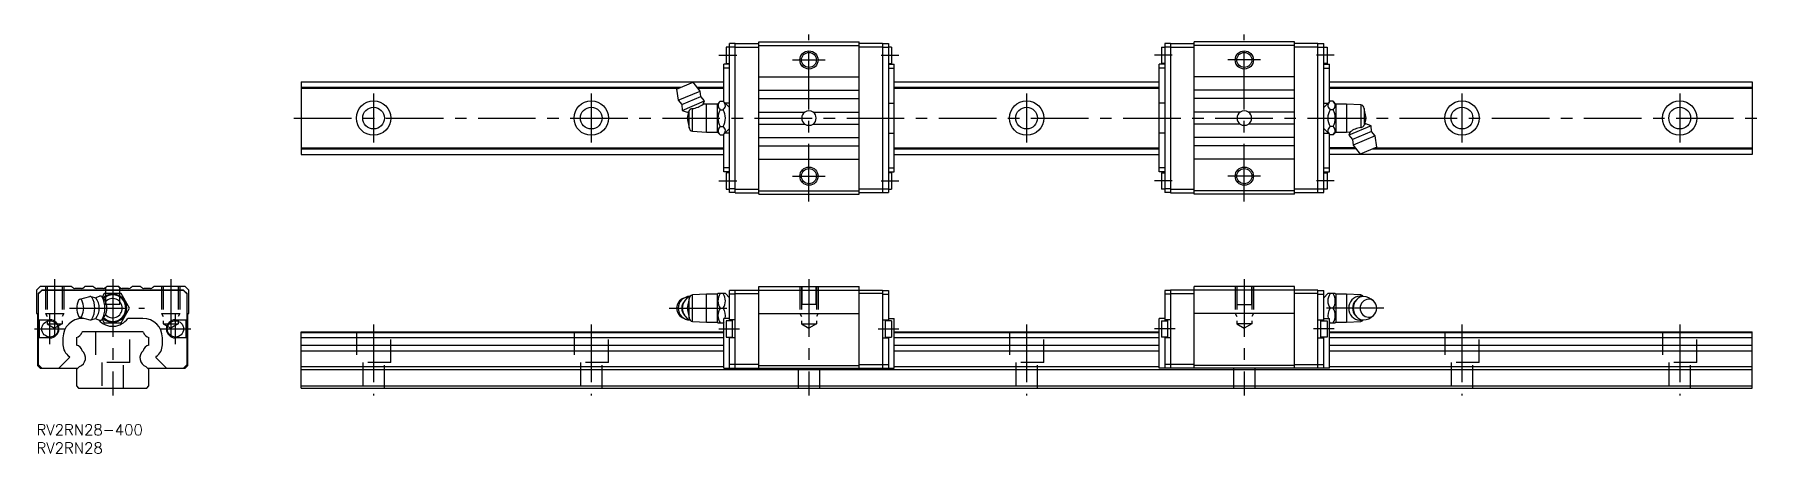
# Model space of a CAD drawing. Extents: x -1 to 475, y -8 to 107.
import ezdxf

# ---------------------------------------------------------------- set-up
doc = ezdxf.new("R2010")
doc.units = 0
doc.header["$LTSCALE"] = 0.5
doc.linetypes.add('CENTER', pattern=[50.8, 31.75, -6.35, 6.35, -6.35])
doc.linetypes.add('DASHED', pattern=[19.05, 12.7, -6.35])
for name, color, linetype in [('MSM_CENTER', 1, 'CENTER'), ('MSM_CONTINUOUS', 7, 'CONTINUOUS'), ('MSM_DASHED', 4, 'DASHED'), ('MSM_NARROW', 5, 'CONTINUOUS'), ('MSM_PART_NUMBER', 7, 'CONTINUOUS')]:
    doc.layers.add(name, color=color, linetype=linetype)
doc.styles.get("Standard").update_dxf_attribs({"font": 'txt.shx', "height": 2, "bigfont": 'bigfont.shx'})

# ---------------------------------------------------------------- blocks, each defined once
blk = doc.blocks.new('*U54')
at = {"layer": 'MSM_PART_NUMBER'}
blk.add_text('RV2RN28-400', height=3, dxfattribs=at).set_placement((0, -3))
blk = doc.blocks.new('*U55')
at = {"layer": 'MSM_PART_NUMBER'}
blk.add_text('RV2RN28', height=3, dxfattribs=at).set_placement((0, -8))

msp = doc.modelspace()

# ---------------------------------------------------------------- linework, layer by layer
at = {"layer": 'MSM_CENTER'}
for p, q in [((212.91, 61.35), (212.91, 107.35)), ((332.91, 61.35), (332.91, 107.35)), ((188.11, 101.65), (193.01, 101.65)), ((208.41, 100.35), (217.41, 100.35)), ((232.81, 101.65), (237.71, 101.65)), ((313.01, 101.65), (308.11, 101.65)), ((337.41, 100.35), (328.41, 100.35)), ((357.71, 101.65), (352.81, 101.65)), ((92.91, 91.1), (92.91, 77.6)), ((152.91, 91.1), (152.91, 77.6)), ((272.91, 91.1), (272.91, 77.6)), ((392.91, 91.1), (392.91, 77.6)), ((452.91, 91.1), (452.91, 77.6)), ((70.91, 84.35), (474.91, 84.35)), ((188.11, 67.05), (193.01, 67.05)), ((208.41, 68.35), (217.41, 68.35)), ((232.81, 67.05), (237.71, 67.05)), ((313.01, 67.05), (308.11, 67.05)), ((337.41, 68.35), (328.41, 68.35)), ((357.71, 67.05), (352.81, 67.05)), ((5, 40), (5, 24.5)), ((21, 40), (21, 8)), ((37, 40), (37, 24.5)), ((212.91, 40), (212.91, 8)), ((332.91, 40), (332.91, 8)), ((3.7, 22.05), (3.7, 30.55)), ((9.14, 32), (29.77, 32)), ((38.3, 22.05), (38.3, 30.55)), ((174.41, 32), (193.01, 32)), ((371.41, 32), (352.81, 32)), ((-0.55, 26.3), (7.95, 26.3)), ((34.05, 26.3), (42.55, 26.3)), ((92.91, 27.5), (92.91, 8)), ((152.91, 27.5), (152.91, 8)), ((188.11, 26.3), (193.81, 26.3)), ((232.01, 26.3), (237.71, 26.3)), ((272.91, 27.5), (272.91, 8)), ((313.81, 26.3), (308.11, 26.3)), ((357.71, 26.3), (352.01, 26.3)), ((392.91, 27.5), (392.91, 8)), ((452.91, 27.5), (452.91, 8))]:
    msp.add_line(p, q, dxfattribs=at)
at = {"layer": 'MSM_CONTINUOUS'}
for p, q in [((191.01, 63.85), (191.01, 104.85)), ((192.61, 104.85), (191.01, 104.85)), ((192.61, 104.9), (199.11, 104.9)), ((192.61, 63.8), (192.61, 104.9)), ((199.11, 63.35), (199.11, 105.35)), ((199.11, 105.35), (226.71, 105.35)), ((226.71, 63.35), (226.71, 105.35)), ((233.21, 104.9), (226.71, 104.9)), ((233.21, 104.9), (233.21, 63.8)), ((233.21, 104.85), (234.81, 104.85)), ((234.81, 104.85), (234.81, 63.85)), ((312.61, 104.85), (311.01, 104.85)), ((311.01, 104.85), (311.01, 63.85)), ((312.61, 104.9), (312.61, 63.8)), ((312.61, 104.9), (319.11, 104.9)), ((319.11, 63.35), (319.11, 105.35)), ((346.71, 105.35), (319.11, 105.35)), ((346.71, 63.35), (346.71, 105.35)), ((353.21, 104.9), (346.71, 104.9)), ((353.21, 63.8), (353.21, 104.9)), ((353.21, 104.85), (354.81, 104.85)), ((354.81, 63.85), (354.81, 104.85)), ((190.11, 103.9), (190.11, 99.4)), ((191.01, 103.9), (190.11, 103.9)), ((192.61, 103.85), (191.01, 103.85)), ((192.61, 103.9), (199.11, 103.9)), ((199.11, 104.35), (226.71, 104.35)), ((233.21, 103.9), (226.71, 103.9)), ((233.21, 103.85), (234.81, 103.85)), ((235.71, 103.9), (234.81, 103.9)), ((235.71, 103.9), (235.71, 99.4)), ((310.11, 103.9), (310.11, 99.4)), ((310.11, 103.9), (311.01, 103.9)), ((312.61, 103.85), (311.01, 103.85)), ((312.61, 103.9), (319.11, 103.9)), ((346.71, 104.35), (319.11, 104.35)), ((353.21, 103.9), (346.71, 103.9)), ((353.21, 103.85), (354.81, 103.85)), ((354.81, 103.9), (355.71, 103.9)), ((355.71, 103.9), (355.71, 99.4)), ((191.01, 99.18), (189.41, 99.18)), ((189.41, 88.82), (189.41, 99.18)), ((191.01, 98.05), (189.41, 98.05)), ((190.11, 99.4), (191.01, 99.4)), ((199.11, 95.7), (226.71, 95.7)), ((234.81, 99.4), (235.71, 99.4)), ((234.81, 99.18), (236.41, 99.18)), ((234.81, 98.05), (236.41, 98.05)), ((236.41, 69.51), (236.41, 99.18)), ((311.01, 99.18), (309.41, 99.18)), ((309.41, 69.51), (309.41, 99.18)), ((311.01, 98.05), (309.41, 98.05)), ((311.01, 99.4), (310.11, 99.4)), ((346.71, 95.7), (319.11, 95.7)), ((355.71, 99.4), (354.81, 99.4)), ((354.81, 99.18), (356.41, 99.18)), ((354.81, 98.05), (356.41, 98.05)), ((356.41, 88.82), (356.41, 99.18)), ((72.91, 94.35), (72.91, 74.35)), ((72.91, 94.35), (189.41, 94.35)), ((72.91, 92.83), (177.63, 92.83)), ((72.91, 92.55), (176.96, 92.55)), ((176.41, 92.31), (181.01, 94.27)), ((176.41, 92.31), (176.88, 89.26)), ((176.88, 89.26), (182.89, 91.8)), ((182.89, 91.8), (181.01, 94.27)), ((182.11, 92.83), (189.41, 92.83)), ((182.32, 92.55), (189.41, 92.55)), ((183.08, 90.26), (182.89, 91.8)), ((199.11, 92), (226.71, 92)), ((236.41, 94.35), (309.41, 94.35)), ((236.41, 92.83), (309.41, 92.83)), ((236.41, 92.55), (309.41, 92.55)), ((346.71, 92), (319.11, 92)), ((356.41, 94.35), (472.91, 94.35)), ((356.41, 92.83), (472.91, 92.83)), ((356.41, 92.55), (472.91, 92.55)), ((472.91, 94.35), (472.91, 74.35)), ((176.88, 89.26), (177.86, 88.04)), ((177.86, 88.04), (183.08, 90.26)), ((177.86, 88.04), (177.98, 86.46)), ((177.98, 86.46), (184.13, 89.07)), ((177.98, 86.46), (179.38, 85.97)), ((179.71, 86.11), (179.31, 84.35)), ((179.38, 85.97), (179.83, 86.16)), ((179.83, 86.16), (179.91, 86.33)), ((179.91, 81.7), (179.91, 86.33)), ((180.79, 80.7), (180.79, 86.94)), ((184.13, 89.07), (183.08, 90.26)), ((184.71, 88.22), (183.71, 88.16)), ((183.72, 88.16), (184.13, 89.07)), ((184.71, 80.47), (184.71, 88.22)), ((187.71, 88.22), (184.71, 88.22)), ((188.45, 88.96), (187.71, 88.22)), ((187.71, 80.47), (187.71, 88.22)), ((188.45, 88.96), (189.27, 88.96)), ((188.45, 86.65), (189.27, 86.65)), ((191.01, 87.22), (189.27, 88.96)), ((191.01, 88.49), (189.74, 88.49)), ((199.11, 89.7), (226.71, 89.7)), ((199.11, 86), (211.78, 86)), ((214.04, 86), (226.71, 86)), ((234.81, 88.49), (236.41, 88.49)), ((311.01, 88.49), (309.41, 88.49)), ((346.71, 89.7), (319.11, 89.7)), ((331.78, 86), (319.11, 86)), ((346.71, 86), (334.04, 86)), ((356.55, 88.96), (354.81, 87.22)), ((354.81, 88.49), (356.08, 88.49)), ((357.37, 88.96), (356.55, 88.96)), ((357.37, 86.65), (356.55, 86.65)), ((358.11, 88.22), (357.37, 88.96)), ((361.11, 88.22), (358.11, 88.22)), ((358.11, 88.22), (358.11, 80.47)), ((365.03, 87.99), (361.11, 88.22)), ((361.11, 88.22), (361.11, 80.47)), ((365.03, 87.99), (365.03, 81.75)), ((366.51, 84.35), (365.91, 87)), ((365.91, 87), (365.91, 82.36)), ((179.31, 84.35), (179.91, 81.7)), ((188.45, 82.04), (189.27, 82.04)), ((189.27, 79.73), (191.01, 81.47)), ((199.11, 82.7), (211.78, 82.7)), ((214.04, 82.7), (226.71, 82.7)), ((331.78, 82.7), (319.11, 82.7)), ((346.71, 82.7), (334.04, 82.7)), ((354.81, 81.47), (356.55, 79.73)), ((357.37, 82.04), (356.55, 82.04)), ((367.84, 82.23), (361.69, 79.62)), ((365.99, 82.53), (365.91, 82.36)), ((366.45, 82.73), (365.99, 82.53)), ((366.11, 82.58), (366.51, 84.35)), ((367.84, 82.23), (366.45, 82.73)), ((367.96, 80.65), (367.84, 82.23)), ((72.91, 76.15), (189.41, 76.15)), ((180.79, 80.7), (184.71, 80.47)), ((184.71, 80.47), (187.71, 80.47)), ((187.71, 80.47), (188.45, 79.73)), ((188.45, 79.73), (189.27, 79.73)), ((189.41, 69.51), (189.41, 79.87)), ((191.01, 80.2), (189.74, 80.2)), ((199.11, 79), (226.71, 79)), ((199.11, 76.7), (226.71, 76.7)), ((234.81, 80.2), (236.41, 80.2)), ((236.41, 76.15), (309.41, 76.15)), ((311.01, 80.2), (309.41, 80.2)), ((346.71, 79), (319.11, 79)), ((346.71, 76.7), (319.11, 76.7)), ((354.81, 80.2), (356.08, 80.2)), ((356.41, 69.51), (356.41, 79.87)), ((363.5, 76.15), (356.41, 76.15)), ((357.37, 79.73), (356.55, 79.73)), ((357.37, 79.73), (358.11, 80.47)), ((358.11, 80.47), (361.11, 80.47)), ((361.11, 80.47), (362.11, 80.53)), ((362.11, 80.54), (361.69, 79.62)), ((361.69, 79.62), (362.74, 78.44)), ((367.96, 80.65), (362.74, 78.44)), ((362.74, 78.44), (362.94, 76.89)), ((368.94, 79.44), (362.94, 76.89)), ((362.94, 76.89), (364.81, 74.43)), ((369.41, 76.38), (364.81, 74.43)), ((368.94, 79.44), (367.96, 80.65)), ((368.86, 76.15), (472.91, 76.15)), ((369.41, 76.38), (368.94, 79.44)), ((72.91, 75.86), (189.41, 75.86)), ((72.91, 74.35), (189.41, 74.35)), ((199.11, 73), (226.71, 73)), ((236.41, 75.86), (309.41, 75.86)), ((236.41, 74.35), (309.41, 74.35)), ((346.71, 73), (319.11, 73)), ((363.72, 75.86), (356.41, 75.86)), ((472.91, 74.35), (356.41, 74.35)), ((368.19, 75.86), (472.91, 75.86)), ((191.01, 70.65), (189.41, 70.65)), ((191.01, 69.51), (189.41, 69.51)), ((190.11, 69.3), (190.11, 64.8)), ((191.01, 69.3), (190.11, 69.3)), ((234.81, 70.65), (236.41, 70.65)), ((234.81, 69.51), (236.41, 69.51)), ((235.71, 69.3), (234.81, 69.3)), ((235.71, 69.3), (235.71, 64.8)), ((311.01, 70.65), (309.41, 70.65)), ((311.01, 69.51), (309.41, 69.51)), ((310.11, 69.3), (310.11, 64.8)), ((310.11, 69.3), (311.01, 69.3)), ((354.81, 70.65), (356.41, 70.65)), ((354.81, 69.51), (356.41, 69.51)), ((354.81, 69.3), (355.71, 69.3)), ((355.71, 69.3), (355.71, 64.8)), ((190.11, 64.8), (191.01, 64.8)), ((192.61, 64.85), (191.01, 64.85)), ((192.61, 63.85), (191.01, 63.85)), ((192.61, 64.8), (199.11, 64.8)), ((192.61, 63.8), (199.11, 63.8)), ((199.11, 64.35), (226.71, 64.35)), ((199.11, 63.35), (226.71, 63.35)), ((233.21, 64.8), (226.71, 64.8)), ((233.21, 63.8), (226.71, 63.8)), ((233.21, 64.85), (234.81, 64.85)), ((233.21, 63.85), (234.81, 63.85)), ((234.81, 64.8), (235.71, 64.8)), ((311.01, 64.8), (310.11, 64.8)), ((312.61, 64.85), (311.01, 64.85)), ((312.61, 63.85), (311.01, 63.85)), ((312.61, 64.8), (319.11, 64.8)), ((312.61, 63.8), (319.11, 63.8)), ((346.71, 64.35), (319.11, 64.35)), ((346.71, 63.35), (319.11, 63.35)), ((353.21, 64.8), (346.71, 64.8)), ((353.21, 63.8), (346.71, 63.8)), ((353.21, 64.85), (354.81, 64.85)), ((353.21, 63.85), (354.81, 63.85)), ((355.71, 64.8), (354.81, 64.8)), ((1, 38), (0, 37)), ((0, 37), (0, 30.5)), ((1.45, 37), (0.45, 36)), ((0.45, 36), (0.45, 16.5)), ((1.5, 36.9), (0.5, 35.9)), ((0.5, 35.9), (0.5, 28.8)), ((9.65, 38), (1, 38)), ((40.55, 37), (1.45, 37)), ((40.5, 36.9), (1.5, 36.9)), ((9.91, 37.74), (9.65, 38)), ((12.39, 37.45), (10.61, 37.45)), ((11.92, 34.48), (14.68, 35.24)), ((13.35, 38), (13.09, 37.74)), ((15.65, 38), (13.35, 38)), ((14.98, 35.24), (16.34, 34.82)), ((15.91, 37.74), (15.65, 38)), ((16.2, 34.86), (17.39, 35.3)), ((18.39, 37.45), (16.61, 37.45)), ((18.06, 35.11), (18.91, 34.01)), ((18.69, 36), (18.13, 35.02)), ((23.31, 36), (18.69, 36)), ((19.35, 38), (19.09, 37.74)), ((22.65, 38), (19.35, 38)), ((22.91, 37.74), (22.65, 38)), ((25.61, 32), (23.31, 36)), ((25.39, 37.45), (23.61, 37.45)), ((26.35, 38), (26.09, 37.74)), ((28.65, 38), (26.35, 38)), ((28.91, 37.74), (28.65, 38)), ((31.39, 37.45), (29.61, 37.45)), ((32.35, 38), (32.09, 37.74)), ((41, 38), (32.35, 38)), ((41.5, 35.9), (40.5, 36.9)), ((41.55, 36), (40.55, 37)), ((42, 37), (41, 38)), ((41.5, 28.8), (41.5, 35.9)), ((41.55, 16.5), (41.55, 36)), ((42, 30.5), (42, 37)), ((179.91, 34.65), (179.31, 32)), ((179.91, 29.35), (179.91, 34.65)), ((184.71, 35.88), (180.79, 35.64)), ((180.79, 28.36), (180.79, 35.64)), ((187.71, 35.88), (184.71, 35.88)), ((184.71, 28.13), (184.71, 35.88)), ((187.83, 36), (187.71, 35.88)), ((187.71, 28.13), (187.71, 35.88)), ((189.89, 36), (187.83, 36)), ((191.01, 34.88), (189.89, 36)), ((192.61, 36.9), (191.01, 36.9)), ((191.01, 28.55), (191.01, 36.9)), ((192.61, 35.9), (191.01, 35.9)), ((192.61, 15.5), (192.61, 37)), ((192.61, 37), (233.21, 37)), ((192.61, 36), (199.11, 36)), ((199.11, 38), (226.71, 38)), ((199.11, 15.5), (199.11, 38)), ((226.71, 15.5), (226.71, 38)), ((233.21, 36), (226.71, 36)), ((233.21, 37), (233.21, 15.5)), ((233.21, 36.9), (234.81, 36.9)), ((233.21, 35.9), (234.81, 35.9)), ((234.81, 36.9), (234.81, 28.55)), ((311.01, 36.9), (311.01, 28.55)), ((312.61, 36.9), (311.01, 36.9)), ((312.61, 35.9), (311.01, 35.9)), ((312.61, 37), (312.61, 15.5)), ((353.21, 37), (312.61, 37)), ((312.61, 36), (319.11, 36)), ((319.11, 15.5), (319.11, 38)), ((346.71, 38), (319.11, 38)), ((346.71, 15.5), (346.71, 38)), ((353.21, 36), (346.71, 36)), ((353.21, 15.5), (353.21, 37)), ((353.21, 36.9), (354.81, 36.9)), ((353.21, 35.9), (354.81, 35.9)), ((354.81, 28.55), (354.81, 36.9)), ((355.93, 36), (354.81, 34.88)), ((357.99, 36), (355.93, 36)), ((358.11, 35.88), (357.99, 36)), ((361.11, 35.88), (358.11, 35.88)), ((358.11, 35.88), (358.11, 28.13)), ((365.03, 35.64), (361.11, 35.88)), ((361.11, 35.88), (361.11, 28.13)), ((363.94, 34.43), (363.61, 34.11)), ((365.03, 35.64), (365.03, 35.33)), ((0, 30.5), (0.25, 30.5)), ((0.25, 30.5), (0.25, 16.25)), ((0.5, 28.8), (3.7, 28.8)), ((0.75, 28.8), (0.75, 23.8)), ((11.92, 29.52), (14.68, 28.76)), ((13.08, 29.2), (12.67, 29.2)), ((14.98, 28.76), (16.34, 29.18)), ((16.2, 29.14), (17.39, 28.7)), ((18.06, 28.89), (18.91, 29.99)), ((18.13, 28.98), (18.69, 28.01)), ((23.31, 28.01), (25.61, 32)), ((29.33, 29.2), (25.14, 29.2)), ((38.3, 28.8), (41.5, 28.8)), ((41.25, 23.8), (41.25, 28.8)), ((41.75, 16.25), (41.75, 30.5)), ((41.75, 30.5), (42, 30.5)), ((179.31, 32), (179.91, 29.35)), ((188.45, 32), (189.27, 32)), ((191.01, 29.2), (189.41, 29.2)), ((189.41, 15.5), (189.41, 29.2)), ((191.81, 28.55), (190.11, 28.55)), ((190.11, 28.55), (190.11, 24.05)), ((192.61, 28.8), (191.01, 28.8)), ((191.81, 23.8), (191.81, 28.8)), ((199.11, 30.5), (226.71, 30.5)), ((233.21, 28.8), (234.81, 28.8)), ((234.01, 23.8), (234.01, 28.8)), ((235.71, 28.55), (234.01, 28.55)), ((234.81, 29.2), (236.41, 29.2)), ((235.71, 28.55), (235.71, 24.05)), ((236.41, 15.5), (236.41, 29.2)), ((309.41, 15.5), (309.41, 29.2)), ((311.01, 29.2), (309.41, 29.2)), ((310.11, 28.55), (311.81, 28.55)), ((310.11, 28.55), (310.11, 24.05)), ((312.61, 28.8), (311.01, 28.8)), ((311.81, 23.8), (311.81, 28.8)), ((346.71, 30.5), (319.11, 30.5)), ((353.21, 28.8), (354.81, 28.8)), ((354.01, 23.8), (354.01, 28.8)), ((354.01, 28.55), (355.71, 28.55)), ((354.81, 29.2), (356.41, 29.2)), ((355.71, 28.55), (355.71, 24.05)), ((356.41, 15.5), (356.41, 29.2)), ((363.61, 29.89), (363.94, 29.57)), ((365.03, 28.67), (365.03, 28.36)), ((0.5, 23.8), (0.5, 16.5)), ((3.7, 23.8), (0.5, 23.8)), ((7.3, 23.83), (7.3, 21.92)), ((11, 23.94), (11, 21.86)), ((12.8, 25.5), (12.52, 25.34)), ((29.2, 25.5), (12.8, 25.5)), ((18.69, 28.01), (23.31, 28.01)), ((29.48, 25.34), (29.2, 25.5)), ((31, 21.86), (31, 23.94)), ((34.7, 21.92), (34.7, 23.83)), ((41.5, 23.8), (38.3, 23.8)), ((41.5, 16.5), (41.5, 23.8)), ((72.91, 10), (72.91, 25.5)), ((72.91, 25.5), (189.41, 25.5)), ((72.91, 25.34), (189.41, 25.34)), ((72.91, 23.94), (189.41, 23.94)), ((180.79, 28.36), (184.71, 28.13)), ((184.71, 28.13), (187.71, 28.13)), ((187.71, 28.13), (187.83, 28.01)), ((187.83, 28.01), (189.41, 28.01)), ((189.42, 28.27), (189.27, 28.01)), ((190.11, 24.05), (191.81, 24.05)), ((191.01, 15.5), (191.01, 24.05)), ((192.61, 23.8), (191.01, 23.8)), ((233.21, 23.8), (234.81, 23.8)), ((234.01, 24.05), (235.71, 24.05)), ((234.81, 24.05), (234.81, 15.5)), ((236.41, 25.5), (309.41, 25.5)), ((236.41, 25.34), (309.41, 25.34)), ((236.41, 23.94), (309.41, 23.94)), ((311.81, 24.05), (310.11, 24.05)), ((311.01, 24.05), (311.01, 15.5)), ((312.61, 23.8), (311.01, 23.8)), ((353.21, 23.8), (354.81, 23.8)), ((355.71, 24.05), (354.01, 24.05)), ((354.81, 15.5), (354.81, 24.05)), ((356.41, 28.01), (357.99, 28.01)), ((356.41, 25.5), (472.91, 25.5)), ((356.41, 25.34), (472.91, 25.34)), ((356.41, 23.94), (472.91, 23.94)), ((357.99, 28.01), (358.11, 28.13)), ((358.11, 28.13), (361.11, 28.13)), ((361.11, 28.13), (365.03, 28.36)), ((472.91, 10), (472.91, 25.5)), ((72.91, 21.86), (189.41, 21.86)), ((72.91, 20.24), (189.41, 20.24)), ((236.41, 21.86), (309.41, 21.86)), ((236.41, 20.24), (309.41, 20.24)), ((356.41, 21.86), (472.91, 21.86)), ((356.41, 20.24), (472.91, 20.24)), ((0.25, 16.25), (1, 15.5)), ((0.45, 16.5), (1.45, 15.5)), ((0.5, 16.5), (1.5, 15.5)), ((1, 15.5), (11.4, 15.5)), ((9.09, 18.42), (6.17, 15.5)), ((11.85, 15.95), (11, 15.1)), ((11, 15.1), (11, 10.6)), ((31, 15.1), (30.15, 15.95)), ((30.6, 15.5), (41, 15.5)), ((31, 10.6), (31, 15.1)), ((35.83, 15.5), (32.91, 18.42)), ((40.5, 15.5), (41.5, 16.5)), ((40.55, 15.5), (41.55, 16.5)), ((41, 15.5), (41.75, 16.25)), ((72.91, 15.95), (189.41, 15.95)), ((72.91, 15.1), (472.91, 15.1)), ((189.41, 15.5), (236.41, 15.5)), ((199.11, 16.5), (191.01, 16.5)), ((199.11, 16.25), (226.71, 16.25)), ((226.71, 16.5), (234.81, 16.5)), ((236.41, 15.95), (309.41, 15.95)), ((356.41, 15.5), (309.41, 15.5)), ((319.11, 16.5), (311.01, 16.5)), ((346.71, 16.25), (319.11, 16.25)), ((346.71, 16.5), (354.81, 16.5)), ((356.41, 15.95), (472.91, 15.95)), ((11, 10.6), (11.6, 10)), ((11.6, 10), (30.4, 10)), ((30.4, 10), (31, 10.6)), ((72.91, 10.6), (472.91, 10.6)), ((72.91, 10), (472.91, 10))]:
    msp.add_line(p, q, dxfattribs=at)
for centre, radius in [((212.91, 100.35), 2.07), ((332.91, 100.35), 2.07), ((92.91, 84.35), 4.75), ((92.91, 84.35), 3), ((152.91, 84.35), 4.75), ((152.91, 84.35), 3), ((272.91, 84.35), 4.75), ((272.91, 84.35), 3), ((392.91, 84.35), 4.75), ((392.91, 84.35), 3), ((452.91, 84.35), 4.75), ((452.91, 84.35), 3), ((212.91, 68.35), 2.07), ((332.91, 68.35), 2.07), ((3.7, 26.3), 2.25), ((38.3, 26.3), 2.25)]:
    msp.add_circle(centre, radius, dxfattribs=at)
for centre, radius, start, end in [((180.24, 86.32), 0.328, 145.0505, 178.7503), ((180.81, 85.81), 1.1, 107.1209, 140.1281), ((181.17, 84.96), 2.01, 100.6547, 109.631), ((179.76, 93.52), 6.66, 278.9382, 306.4783), ((188.97, 87.8), 1.13, 147.819, 187.1039), ((189.71, 88.1), 1.91, 193.1567, 228.9785), ((192.47, 84.35), 4.64, 150.1609, 209.8391), ((190.35, 86.99), 2.74, 133.9659, 148.8452), ((187.37, 86.99), 2.74, 31.1548, 46.0341), ((188.02, 88.1), 1.91, 311.0215, 346.8433), ((185.25, 84.35), 4.64, 330.1609, 29.8391), ((188.76, 87.8), 1.13, 352.8961, 32.181), ((212.91, 84.35), 2, 124.4115, 235.5885), ((212.91, 84.33), 2.02, 55.9235, 124.0765), ((212.91, 84.35), 2, 304.4115, 55.5885), ((332.91, 84.35), 2, 124.4115, 235.5885), ((332.91, 84.33), 2.02, 55.9235, 124.0765), ((332.91, 84.35), 2, 304.4115, 55.5885), ((357.07, 87.8), 1.13, 147.819, 187.1039), ((357.81, 88.1), 1.91, 193.1567, 228.9785), ((360.57, 84.35), 4.64, 150.1609, 209.8391), ((358.45, 86.99), 2.74, 133.9659, 148.8452), ((355.47, 86.99), 2.74, 31.1548, 46.0341), ((356.12, 88.1), 1.91, 311.0215, 346.8433), ((353.35, 84.35), 4.64, 330.1609, 29.8391), ((356.86, 87.8), 1.13, 352.8961, 32.181), ((364.91, 87), 1, 0.0008, 83.2233), ((180.91, 81.7), 1, 180.0008, 263.2233), ((188.97, 80.89), 1.13, 172.8961, 212.181), ((189.71, 80.6), 1.91, 131.0215, 166.8433), ((188.02, 80.6), 1.91, 13.1567, 48.9785), ((188.76, 80.89), 1.13, 327.819, 7.1039), ((212.91, 84.37), 2.02, 235.9235, 304.0765), ((332.91, 84.37), 2.02, 235.9235, 304.0765), ((357.07, 80.89), 1.13, 172.8961, 212.181), ((357.81, 80.6), 1.91, 131.0215, 166.8433), ((356.12, 80.6), 1.91, 13.1567, 48.9785), ((356.86, 80.89), 1.13, 327.819, 7.1039), ((366.06, 75.18), 6.66, 98.9382, 126.4783), ((364.66, 83.73), 2.01, 280.6547, 289.631), ((365.01, 82.89), 1.1, 287.1209, 320.1281), ((365.58, 82.37), 0.328, 325.0505, 358.7503), ((190.35, 81.7), 2.74, 211.1548, 226.0341), ((187.37, 81.7), 2.74, 313.9659, 328.8452), ((358.45, 81.7), 2.74, 211.1548, 226.0341), ((355.47, 81.7), 2.74, 313.9659, 328.8452), ((10.61, 38.45), 1, 225, 270), ((16.19, 32), 5.1, 154.2008, 205.7992), ((12.05, 34.01), 0.495, 25.5518, 154.4482), ((12.39, 38.45), 1, 270, 315), ((7.91, 32), 5.1, 334.2008, 25.7992), ((14.82, 34.73), 0.525, 29.5122, 105.3259), ((9.99, 32), 6.08, 330.505, 29.495), ((16.61, 38.45), 1, 225, 270), ((12.66, 32), 4.63, 322.579, 37.421), ((17.6, 34.75), 0.589, 27.8192, 110.3634), ((12.47, 32), 6.41, 331.842, 28.158), ((21, 32), 3.88, 226.0112, 133.9398), ((18.39, 38.45), 1, 270, 315), ((21, 32), 3.64, 225.6043, 134.3957), ((14.85, 32), 4.53, 333.67, 26.33), ((21, 32), 2.65, 221.7075, 138.4805), ((23.61, 38.45), 1, 225, 270), ((25.39, 38.45), 1, 270, 315), ((29.61, 38.45), 1, 225, 270), ((31.39, 38.45), 1, 270, 315), ((179.29, 32), 2.87, 108.8608, 251.1392), ((180.13, 32), 3.25, 90.3935, 269.6065), ((180.89, 32), 3.03, 137.3434, 222.6566), ((181.42, 32), 3.44, 113.5657, 246.4343), ((180.91, 34.65), 1, 96.7767, 179.9992), ((191.37, 34), 3.54, 145.6279, 214.3721), ((186.35, 34), 3.54, 325.6279, 34.3721), ((359.47, 34), 3.54, 145.622, 214.378), ((354.45, 34), 3.54, 325.622, 34.378), ((365.04, 32), 3.35, 94.7406, 265.2594), ((365.74, 32), 3, 135.3097, 224.6903), ((366.39, 32), 3.45, 135.3097, 224.6903), ((365.95, 32.41), 2.85, 94.7602, 134.9768), ((364.77, 32.5), 2.84, 74.1243, 89.9896), ((367.32, 32), 2.51, 94.7406, 265.2594), ((364.91, 34.65), 1, 36.9178, 83.2233), ((365.52, 31.1), 4.15, 44.3486, 87.2988), ((367.29, 32.84), 1.67, 44.3485, 96.0818), ((366.78, 32), 2.63, 310.355, 49.645), ((3.7, 26.3), 2.5, 270, 90), ((12.67, 23.83), 5.37, 90, 180), ((12.05, 29.99), 0.495, 205.5521, 334.4479), ((14.82, 29.27), 0.525, 254.6741, 330.4878), ((21, 32), 5, 220.0684, 325.9589), ((17.6, 29.25), 0.589, 249.6365, 332.1807), ((29.33, 23.83), 5.37, 0, 90), ((38.3, 26.3), 2.5, 90, 270), ((180.91, 29.35), 1, 180.0008, 263.2233), ((191.37, 30), 3.54, 145.6279, 214.3721), ((186.35, 30), 3.54, 346.8903, 34.3721), ((359.47, 30), 3.54, 145.622, 193.1117), ((354.45, 30), 3.54, 325.622, 34.378), ((365.95, 31.59), 2.85, 225.0232, 265.2398), ((364.77, 31.5), 2.84, 270.0104, 285.8757), ((364.91, 29.35), 1, 276.7767, 323.0822), ((365.52, 32.9), 4.15, 272.7012, 315.6514), ((367.29, 31.16), 1.67, 263.9182, 315.6515), ((10.52, 25.98), 2.1, 283.2606, 342.1055), ((31.48, 25.98), 2.1, 197.8945, 256.7394), ((359.47, 30), 3.54, 210.1917, 214.378), ((11.07, 21.92), 3.77, 180, 237.668), ((10.52, 19.82), 2.1, 11.6299, 76.7394), ((11, 18.3), 2.5, 289.8363, 50.9443), ((31, 18.3), 2.5, 129.0557, 250.1637), ((31.48, 19.82), 2.1, 103.2606, 168.3701), ((30.93, 21.92), 3.77, 302.332, 0), ((8.95, 18.56), 0.2, 314.9997, 57.6696), ((33.05, 18.56), 0.2, 122.3304, 225.0003)]:
    msp.add_arc(centre, radius, start, end, dxfattribs=at)
at = {"layer": 'MSM_DASHED'}
for p, q in [((2.5, 38), (2.5, 30.5)), ((2.93, 38), (2.93, 27.69)), ((7.07, 38), (7.07, 27.69)), ((7.5, 38), (7.5, 30.5)), ((19, 37.66), (19, 33)), ((23, 33), (23, 37.66)), ((34.5, 38), (34.5, 30.5)), ((34.93, 38), (34.93, 27.69)), ((39.07, 38), (39.07, 27.69)), ((39.5, 38), (39.5, 30.5)), ((210.41, 38), (210.41, 30.5)), ((210.84, 38), (210.84, 27.69)), ((210.91, 38), (210.91, 33)), ((214.91, 33), (214.91, 38)), ((214.98, 38), (214.98, 27.69)), ((215.41, 38), (215.41, 30.5)), ((330.41, 38), (330.41, 30.5)), ((330.84, 38), (330.84, 27.69)), ((330.91, 33), (330.91, 38)), ((334.91, 38), (334.91, 33)), ((334.98, 38), (334.98, 27.69)), ((335.41, 38), (335.41, 30.5)), ((2.5, 30.5), (7.5, 30.5)), ((2.5, 30.5), (2.93, 29.75)), ((7.5, 30.5), (7.07, 29.75)), ((23, 33), (19, 33)), ((34.5, 30.5), (39.5, 30.5)), ((34.5, 30.5), (34.93, 29.75)), ((39.5, 30.5), (39.07, 29.75)), ((210.41, 30.5), (215.41, 30.5)), ((210.41, 30.5), (210.84, 29.75)), ((214.91, 33), (210.91, 33)), ((215.41, 30.5), (214.98, 29.75)), ((335.41, 30.5), (330.41, 30.5)), ((330.41, 30.5), (330.84, 29.75)), ((330.91, 33), (334.91, 33)), ((335.41, 30.5), (334.98, 29.75)), ((2.93, 27.69), (7.07, 27.69)), ((2.93, 27.69), (5, 26.5)), ((7.07, 27.69), (5, 26.5)), ((16.25, 25.5), (16.25, 17)), ((25.75, 17), (25.75, 25.5)), ((34.93, 27.69), (39.07, 27.69)), ((34.93, 27.69), (37, 26.5)), ((39.07, 27.69), (37, 26.5)), ((88.16, 25.5), (88.16, 17)), ((97.66, 17), (97.66, 25.5)), ((148.16, 25.5), (148.16, 17)), ((157.66, 17), (157.66, 25.5)), ((210.84, 27.69), (214.98, 27.69)), ((210.84, 27.69), (212.91, 26.5)), ((214.98, 27.69), (212.91, 26.5)), ((268.16, 25.5), (268.16, 17)), ((277.66, 17), (277.66, 25.5)), ((334.98, 27.69), (330.84, 27.69)), ((330.84, 27.69), (332.91, 26.5)), ((334.98, 27.69), (332.91, 26.5)), ((388.16, 25.5), (388.16, 17)), ((397.66, 17), (397.66, 25.5)), ((448.16, 25.5), (448.16, 17)), ((457.66, 17), (457.66, 25.5)), ((25.75, 17), (16.25, 17)), ((18, 17), (18, 10)), ((24, 10), (24, 17)), ((97.66, 17), (88.16, 17)), ((89.91, 17), (89.91, 10)), ((95.91, 10), (95.91, 17)), ((157.66, 17), (148.16, 17)), ((149.91, 17), (149.91, 10)), ((155.91, 10), (155.91, 17)), ((209.91, 15.5), (209.91, 10)), ((215.91, 10), (215.91, 15.5)), ((277.66, 17), (268.16, 17)), ((269.91, 17), (269.91, 10)), ((275.91, 10), (275.91, 17)), ((329.91, 15.5), (329.91, 10)), ((335.91, 10), (335.91, 15.5)), ((397.66, 17), (388.16, 17)), ((389.91, 17), (389.91, 10)), ((395.91, 10), (395.91, 17)), ((457.66, 17), (448.16, 17)), ((449.91, 17), (449.91, 10)), ((455.91, 10), (455.91, 17))]:
    msp.add_line(p, q, dxfattribs=at)
at = {"layer": 'MSM_NARROW'}
for centre in [(212.91, 100.35), (332.91, 100.35), (212.91, 68.35), (332.91, 68.35)]:
    msp.add_circle(centre, 2.5, dxfattribs=at)

# ---------------------------------------------------------------- block references
at = {"layer": 'MSM_CONTINUOUS'}
for name in ['*U54', '*U55']:
    msp.add_blockref(name, (0, 0), dxfattribs=at)

doc.saveas('drawing.dxf')
